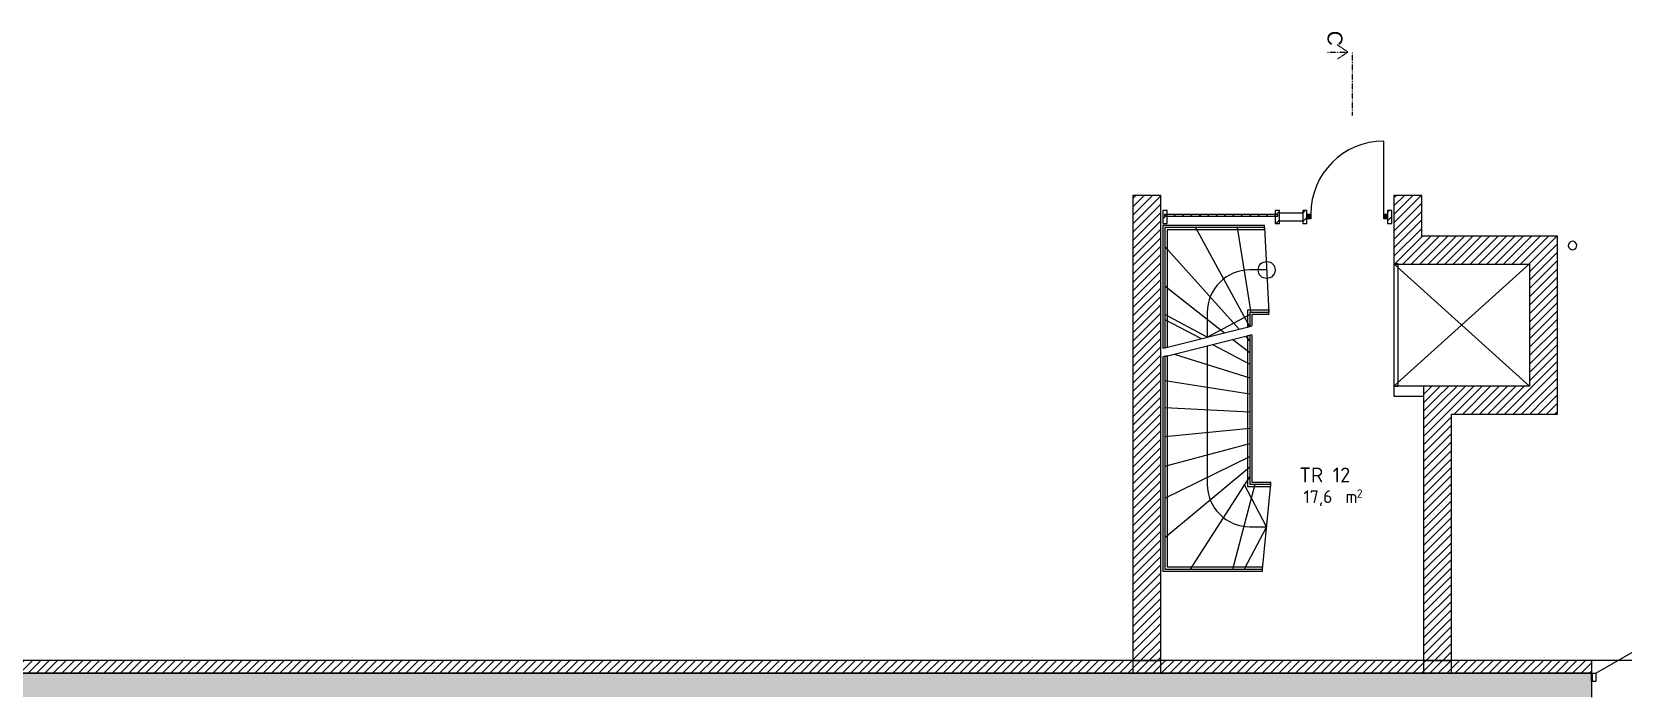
# Model space of a CAD drawing. Header units: millimetres. Extents: x -214 to 76936, y -5099 to 21069.
# Drawn here: x 46113 to 64881, y 13312 to 21069 of the extents above; entities that cross this region are included whole.
import ezdxf
from ezdxf.enums import TextEntityAlignment as Align

# ---------------------------------------------------------------- set-up
doc = ezdxf.new("R2010")
doc.units = ezdxf.units.MM
doc.header["$MEASUREMENT"] = 0
doc.linetypes.add('A_PSTRECK_2', pattern=[3.8, 2.2, -0.7, 0.2, -0.7])
for name, color, linetype in [('A--------JA', 3, 'A_PSTRECK_2'), ('A-01SC-----', 7, 'Continuous'), ('A-01SH-----', 1, 'Continuous'), ('A-01SZ-----', 1, 'Continuous'), ('A-27B------', 7, 'Continuous'), ('A-42-------', 1, 'Continuous'), ('A-45B------', 1, 'Continuous'), ('A-A-OVA----', 4, 'Continuous')]:
    doc.layers.add(name, color=color, linetype=linetype)
doc.layers.add('A-27---MH1-', color=8, linetype='Continuous', lineweight=0)
doc.layers.add('A-A-RUA----', color=3, linetype='Continuous', lineweight=0)
doc.styles.add('GENERATED_STYLE_1', font='arial.ttf')
doc.styles.add('ISO', font='')
doc.styles.get('ISO').set_extended_font_data('ISOCPEUR')
pattern_1 = [(45, (0, 0), (-49.497474, 49.497474), [])]

# ---------------------------------------------------------------- blocks, each defined once
blk = doc.blocks.new('TR 12_008_34', base_point=(61463, 15713))
at = {"layer": 'A-A-RUA----', "style": 'ISO'}
for tag, height, p in [('ROOM_NAME', 175, (61061, 15928)), ('bFrame', 150, (61111, 15659)), ('DUMMY_377', 150, (61510, 15659)), ('DUMMY_378', 100, (61739, 15671))]:
    blk.add_attdef(tag, text='', height=height, dxfattribs=at).set_placement(p, align=Align.TOP_LEFT)

msp = doc.modelspace()

# ---------------------------------------------------------------- hatches: boundary and pattern name
at = {"layer": 'A-01SC-----', "linetype": 'Continuous'}
h = msp.add_hatch(dxfattribs=at)
h.set_pattern_fill('BRANDSÄKRARE', color=256, style=0, pattern_type=2)
h.set_pattern_definition(pattern_1)
h.paths.add_polyline_path([(59426, 13652), (59426, 19139), (59096, 19139), (59096, 13652)])
h = msp.add_hatch(dxfattribs=at)
h.set_pattern_fill('BRANDSÄKRARE', color=256, style=0, pattern_type=2)
h.set_pattern_definition(pattern_1)
h.paths.add_polyline_path([(62506, 18659), (62506, 19139), (62176, 19139), (62176, 18329)])
h = msp.add_hatch(dxfattribs=at)
h.set_pattern_fill('BRANDSÄKRARE', color=256, style=0, pattern_type=2)
h.set_pattern_definition(pattern_1)
h.paths.add_polyline_path([(62176, 18329), (63776, 18329), (64106, 18659), (62506, 18659)])
h = msp.add_hatch(dxfattribs=at)
h.set_pattern_fill('BRANDSÄKRARE', color=256, style=0, pattern_type=2)
h.set_pattern_definition(pattern_1)
h.paths.add_polyline_path([(63776, 18329), (63776, 16889), (64106, 16559), (64106, 18659)])
h = msp.add_hatch(dxfattribs=at)
h.set_pattern_fill('BRANDSÄKRARE', color=256, style=0, pattern_type=2)
h.set_pattern_definition(pattern_1)
h.paths.add_polyline_path([(62526, 16889), (62526, 13652), (62856, 13652), (62856, 16559)])
h = msp.add_hatch(dxfattribs=at)
h.set_pattern_fill('BRANDSÄKRARE', color=256, style=0, pattern_type=2)
h.set_pattern_definition(pattern_1)
h.paths.add_polyline_path([(63776, 16889), (62526, 16889), (62856, 16559), (64106, 16559)])
h = msp.add_hatch(dxfattribs=at)
h.set_pattern_fill('BRANDSÄKRARE', color=256, style=0, pattern_type=2)
h.set_pattern_definition(pattern_1)
h.paths.add_polyline_path([(38299, 13650), (38299, 13500), (64506, 13500), (64506, 13650)])
h = msp.add_hatch(dxfattribs=at)
h.set_pattern_fill('BETONG__STD_', color=256, style=0, pattern_type=2)
h.set_pattern_definition([(180, (0, 0), (0, 259.8076), [25, -125]), (180, (-75, -129.9), (0, 259.8076), [25, -125]), (240, (0, 0), (-225, 129.9038), [25, -125]), (240, (-150, 2e-14), (-225, 129.9038), [25, -125]), (300, (-25, 3e-15), (225, 129.9038), [25, -125]), (300, (-175, 2e-14), (225, 129.9038), [25, -125]), (180, (-3e-15, -25), (0, 50), [0, -50, 0, -75]), (225, (-25, -25), (-35.35534, 35.35534), [0, -37.5, 0, -62.5])])
h.paths.add_polyline_path([(10222, 13500), (10222, 13405), (10222, 13220), (64506, 13220), (64506, 13405), (64506, 13500)])
at = {"layer": 'A-01SZ-----', "linetype": 'Continuous'}
h = msp.add_hatch(dxfattribs=at)
h.set_pattern_fill('BRANDSÄKRARE', color=256, style=0, pattern_type=2)
h.set_pattern_definition(pattern_1)
h.paths.add_polyline_path([(59451, 18959), (59451, 18809), (59501, 18809), (59501, 18959)])
h = msp.add_hatch(dxfattribs=at)
h.set_pattern_fill('BRANDSÄKRARE', color=256, style=0, pattern_type=2)
h.set_pattern_definition(pattern_1)
h.paths.add_polyline_path([(60776, 18959), (60776, 18809), (60826, 18809), (60826, 18959)])
h = msp.add_hatch(dxfattribs=at)
h.set_pattern_fill('BRANDSÄKRARE', color=256, style=0, pattern_type=2)
h.set_pattern_definition(pattern_1)
h.paths.add_polyline_path([(61101, 18959), (61101, 18809), (61151, 18809), (61151, 18959)])
h = msp.add_hatch(dxfattribs=at)
h.set_pattern_fill('BRANDSÄKRARE', color=256, style=0, pattern_type=2)
h.set_pattern_definition(pattern_1)
h.paths.add_polyline_path([(62101, 18959), (62101, 18809), (62151, 18809), (62151, 18959)])
h = msp.add_hatch(dxfattribs=at)
h.set_pattern_fill('BRANDSÄKRARE', color=256, style=0, pattern_type=2)
h.set_pattern_definition(pattern_1)
h.paths.add_polyline_path([(60806, 18914), (59471, 18914), (59471, 18894), (60806, 18894)])
at = {"layer": 'A-42-------', "linetype": 'Continuous'}
for points in [[(61151, 18919), (61196, 18919), (61196, 18864), (61151, 18864)], [(62101, 18864), (62056, 18864), (62056, 18919), (62101, 18919)]]:
    msp.add_hatch(color=256, dxfattribs=at).paths.add_polyline_path(points)
h = msp.add_hatch(dxfattribs=at)
h.set_pattern_fill('FALSAD_PLÅT__LIGGANDE_600', color=256, style=0, pattern_type=2)
h.set_pattern_definition([(0, (0, 0), (0, 600), [])])
h.paths.add_polyline_path([(64506, 13405), (64558, 13405), (64558, 13500), (64506, 13500)])

# ---------------------------------------------------------------- linework, layer by layer
at = {"layer": 'A--------JA'}
for p, q in [((61635, 20830), (61510, 20914)), ((61385, 20830), (61635, 20830)), ((61635, 20830), (61510, 20747)), ((61685, 20830), (61685, 20080))]:
    msp.add_line(p, q, dxfattribs=at)
at = {"layer": 'A-01SC-----'}
for p, q in [((64506, 13500), (64506, 13405)), ((64506, 13405), (64506, 13220))]:
    msp.add_line(p, q, dxfattribs=at)
at = {"layer": 'A-01SC-----', "flags": 128}
for points in [[(59426, 19139), (59096, 19139)], [(59096, 19139), (59096, 14680)], [(59426, 19139), (59096, 19139)], [(59096, 19139), (59096, 13652)], [(59426, 14680), (59426, 19139)], [(59426, 13652), (59426, 19139)], [(62506, 19139), (62176, 19139)], [(62176, 19139), (62176, 18329)], [(62176, 19139), (62176, 18329)], [(62506, 19139), (62176, 19139)], [(62506, 18659), (62506, 19139)], [(62506, 18659), (62506, 19139)], [(64106, 18659), (62506, 18659)], [(64106, 18659), (62506, 18659)], [(64106, 16559), (64106, 18659)], [(64106, 16559), (64106, 18659)], [(62176, 18329), (63776, 18329)], [(62176, 18329), (63776, 18329)], [(63776, 18329), (63776, 16889)], [(63776, 18329), (63776, 16889)], [(62526, 16889), (62176, 16889)], [(62176, 16889), (62176, 16769)], [(62176, 16769), (62526, 16769)], [(62526, 16890), (62526, 16889)], [(62856, 16890), (62526, 16890)], [(62526, 16889), (62526, 13652)], [(63776, 16889), (62526, 16889)], [(62526, 16769), (62526, 13501)], [(62856, 16889), (62856, 16890)], [(63776, 16889), (62856, 16889)], [(62856, 13501), (62856, 16559)], [(62856, 13652), (62856, 16559)], [(62856, 16559), (64106, 16559)], [(62856, 16559), (64106, 16559)], [(59096, 14680), (59096, 13501)], [(59426, 13501), (59426, 14680)], [(64506, 13650), (38299, 13650)], [(59096, 13652), (59426, 13652)], [(62526, 13652), (62856, 13652)], [(64506, 13500), (10222, 13500)], [(10222, 13500), (64506, 13500)], [(59096, 13501), (59426, 13501)], [(62526, 13501), (62856, 13501)]]:
    msp.add_lwpolyline(points, dxfattribs=at)
at = {"layer": 'A-01SH-----'}
for p, q in [((60650, 18784), (59451, 18784)), ((59451, 18784), (59451, 17336)), ((60650, 18734), (60650, 18784)), ((60650, 18759), (59476, 18759)), ((59476, 18759), (59476, 17342)), ((59501, 18734), (59501, 17349)), ((60650, 18734), (59501, 18734)), ((59837, 18759), (60472, 17591)), ((59837, 18759), (60472, 17591)), ((60330, 18759), (60488, 17759)), ((60330, 18759), (60488, 17759)), ((60650, 18759), (60702, 17759)), ((60650, 18759), (60702, 17759)), ((60650, 18759), (60702, 17759)), ((59476, 18536), (60351, 17561)), ((59476, 18536), (60351, 17561)), ((60676, 18259), (60476, 18259)), ((59476, 18071), (60180, 17518)), ((59476, 18071), (60180, 17518)), ((59976, 17467), (59476, 17734)), ((59476, 17673), (59904, 17449)), ((59476, 17673), (59904, 17449)), ((59976, 17759), (59976, 17467)), ((59976, 17467), (60476, 17734)), ((60676, 17784), (60451, 17784)), ((60451, 17784), (60451, 17586)), ((60702, 17759), (60476, 17759)), ((60476, 17759), (60476, 17592)), ((60501, 17734), (60501, 17599)), ((60676, 17734), (60501, 17734)), ((60702, 17784), (60676, 17784)), ((60702, 17734), (60676, 17734)), ((60702, 17734), (60702, 17784)), ((59476, 17342), (60476, 17592)), ((59476, 17239), (60476, 17489)), ((60426, 17477), (60476, 17421)), ((60426, 17477), (60476, 17421)), ((60451, 17586), (60501, 17599)), ((60501, 17495), (60451, 17483)), ((60451, 17483), (60451, 15705)), ((60476, 17489), (60476, 15730)), ((60501, 17495), (60501, 15755)), ((59451, 17336), (59501, 17349)), ((59587, 17267), (60476, 16988)), ((59587, 17267), (60476, 16988)), ((59976, 17364), (59976, 15730)), ((60037, 17379), (60476, 17149)), ((60037, 17379), (60476, 17149)), ((60279, 17440), (60476, 17285)), ((60279, 17440), (60476, 17285)), ((59501, 17245), (59451, 17233)), ((59451, 17233), (59451, 14705)), ((59476, 17239), (59476, 14730)), ((59501, 17245), (59501, 14755)), ((59476, 16956), (60476, 16799)), ((59476, 16956), (60476, 16799)), ((59476, 16637), (60476, 16585)), ((59476, 16637), (60476, 16585)), ((59476, 16295), (60476, 16394)), ((59476, 16295), (60476, 16394)), ((59476, 15946), (60476, 16210)), ((59476, 15946), (60476, 16210)), ((59476, 15565), (60476, 16057)), ((59476, 15565), (60476, 16057)), ((59476, 15104), (60476, 15937)), ((59476, 15104), (60476, 15937)), ((59776, 14730), (60476, 15817)), ((59776, 14730), (60476, 15817)), ((60276, 14730), (60541, 15730)), ((60276, 14730), (60541, 15730)), ((60676, 15230), (60410, 15730)), ((60451, 15705), (60676, 15705)), ((60476, 15730), (60726, 15730)), ((60501, 15755), (60676, 15755)), ((60627, 14730), (60726, 15730)), ((60627, 14730), (60726, 15730)), ((60676, 15755), (60726, 15755)), ((60676, 15705), (60726, 15705)), ((60726, 15705), (60726, 15755)), ((60676, 15230), (60410, 14730)), ((60476, 15230), (60676, 15230)), ((59451, 14705), (60627, 14705)), ((59476, 14730), (60627, 14730)), ((59501, 14755), (60627, 14755)), ((60627, 14705), (60627, 14755))]:
    msp.add_line(p, q, dxfattribs=at)
msp.add_circle((60676, 18259), 100, dxfattribs=at)
for centre, start, end in [((60476, 17759), 90, 180), ((60476, 15730), 180, 270)]:
    msp.add_arc(centre, 500, start, end, dxfattribs=at)
at = {"layer": 'A-01SZ-----'}
for p, q in [((59451, 18959), (59451, 18809)), ((59501, 18959), (59451, 18959)), ((59501, 18809), (59501, 18959)), ((60776, 18959), (60776, 18809)), ((60826, 18959), (60776, 18959)), ((60826, 18809), (60826, 18959)), ((61101, 18959), (61101, 18809)), ((61151, 18959), (61101, 18959)), ((61151, 18809), (61151, 18959)), ((62101, 18959), (62101, 18809)), ((62151, 18959), (62101, 18959)), ((62151, 18809), (62151, 18959)), ((59451, 18809), (59501, 18809)), ((60806, 18914), (59471, 18914)), ((59471, 18914), (59471, 18894)), ((59471, 18894), (60806, 18894)), ((60776, 18809), (60826, 18809)), ((60806, 18894), (60806, 18914)), ((60826, 18934), (61101, 18934)), ((61101, 18834), (60826, 18834)), ((61101, 18809), (61151, 18809)), ((62101, 18809), (62151, 18809))]:
    msp.add_line(p, q, dxfattribs=at)
at = {"layer": 'A-27---MH1-'}
for p, q in [((62176, 16890), (63776, 18330)), ((62176, 18330), (63776, 16890))]:
    msp.add_line(p, q, dxfattribs=at)
at = {"layer": 'A-27B------', "flags": 128}
for points in [[(62176, 18331), (62176, 16891)], [(62226, 18331), (62176, 18331)], [(62176, 18329), (62176, 16889)], [(62226, 18329), (62176, 18329)], [(62226, 16891), (62226, 18331)], [(62226, 16889), (62226, 18329)], [(62176, 16891), (62226, 16891)], [(62176, 16889), (62226, 16889)]]:
    msp.add_lwpolyline(points, dxfattribs=at)
at = {"layer": 'A-42-------'}
for p, q in [((62056, 18919), (62056, 19779)), ((61151, 18864), (61151, 18919)), ((61151, 18919), (61196, 18919)), ((61196, 18864), (61151, 18864)), ((61196, 18919), (61196, 18864)), ((62056, 18919), (62101, 18919)), ((62056, 18864), (62056, 18919)), ((62101, 18864), (62056, 18864)), ((62101, 18919), (62101, 18864)), ((64558, 13500), (65256, 13903)), ((64506, 13650), (64506, 13500)), ((65416, 13650), (64506, 13650)), ((64506, 13405), (64506, 13500)), ((64506, 13500), (64558, 13500)), ((64506, 13500), (64506, 13405)), ((64558, 13405), (64506, 13405)), ((64516, 13500), (64516, 13405)), ((64558, 13500), (64558, 13405))]:
    msp.add_line(p, q, dxfattribs=at)
msp.add_arc((62056, 18919), 860, 90, 180, dxfattribs=at)
at = {"layer": 'A-45B------'}
for start, end in [(341.2587, 161.2587), (341.2587, 161.2587), (161.2587, 341.2587), (161.2587, 341.2587)]:
    msp.add_arc((64283, 18548), 50, start, end, dxfattribs=at)

# ---------------------------------------------------------------- block references
at = {"layer": 'A-A-OVA----'}
ref = msp.add_blockref('TR 12_008_34', (61463, 15713), dxfattribs=at)
ref.add_attrib('ROOM_NAME', 'TR 12', dxfattribs={"layer": 'A-A-RUA----', "color": 7, "height": 175, "style": 'ISO'}).set_placement((61061, 15928), align=Align.TOP_LEFT)
ref.add_attrib('bFrame', '17,6', dxfattribs={"layer": 'A-A-RUA----', "color": 7, "height": 150, "style": 'ISO'}).set_placement((61111, 15659), align=Align.TOP_LEFT)
ref.add_attrib('DUMMY_377', ' m', dxfattribs={"layer": 'A-A-RUA----', "color": 7, "height": 150, "style": 'ISO'}).set_placement((61510, 15659), align=Align.TOP_LEFT)
ref.add_attrib('DUMMY_378', '2', dxfattribs={"layer": 'A-A-RUA----', "color": 7, "height": 100, "style": 'ISO'}).set_placement((61739, 15671), align=Align.TOP_LEFT)

# ---------------------------------------------------------------- texts
at = {"layer": 'A--------JA', "insert": (61392, 20905), "char_height": 175, "attachment_point": 9, "rotation": 270, "style": 'GENERATED_STYLE_1'}
msp.add_mtext('\\A1;{\\pt0;\\fArial CYR|b0|i0|c204|p34;C\\fArial CYR|b0|i0|c204|p34;\\fArial CYR|b0|i0|c204|p34;}', dxfattribs=at)

doc.saveas('drawing.dxf')
